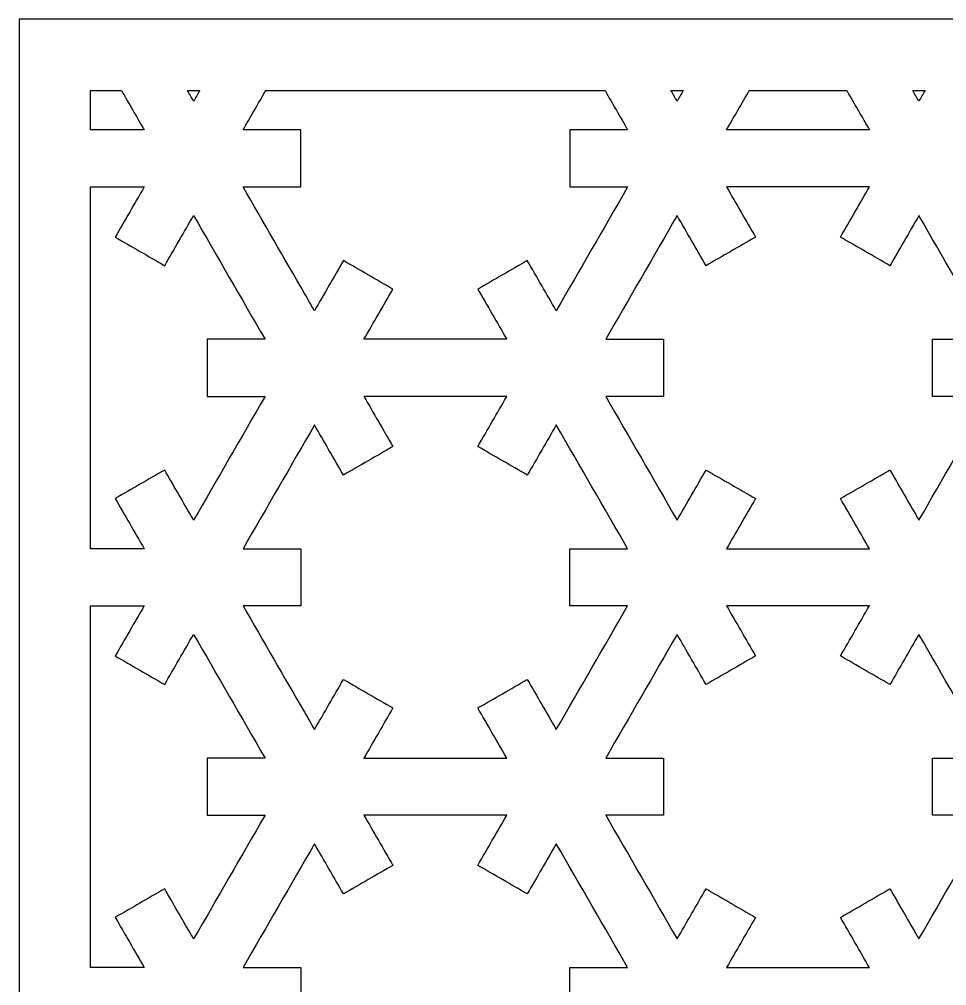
# Model space of a CAD drawing. Header units: centimetres. Extents: x 7.8 to 12.93, y -9 to -1.3.
# Drawn here: x 7.802 to 9.888, y -3.475 to -1.302 of the extents above; entities that cross this region are included whole.
import ezdxf

# ---------------------------------------------------------------- set-up
doc = ezdxf.new("R2010")
doc.units = ezdxf.units.CM
doc.header["$MEASUREMENT"] = 0
doc.layers.add('layer 1', color=7, linetype='Continuous')

msp = doc.modelspace()

# ---------------------------------------------------------------- linework, layer by layer
at = {"layer": 'layer 1', "color": 250, "lineweight": 30}
for points, knots in [([(7.80183, -9.00021), (7.80183, -6.43416), (7.80183, -3.86811), (7.80183, -1.30206), (7.80183, -1.30206), (9.51253, -1.30206), (11.22323, -1.30206), (12.93393, -1.30206), (12.93393, -1.30206), (12.93393, -3.86811), (12.93393, -6.43416), (12.93393, -9.00021), (12.93393, -9.00021), (11.22323, -9.00021), (9.51253, -9.00021), (7.80183, -9.00021)], [0, 0, 0, 0, 0.2, 0.2, 0.2, 0.2, 0.4, 0.4, 0.4, 0.4, 0.6, 0.6, 0.6, 0.6, 1, 1, 1, 1]), ([(7.9622, -1.55063), (8.00234, -1.55063), (8.04248, -1.55063), (8.08261, -1.55063), (8.08261, -1.55063), (8.06564, -1.52123), (8.04867, -1.49184), (8.0317, -1.46244), (8.0317, -1.46244), (8.00853, -1.46244), (7.98537, -1.46244), (7.9622, -1.46244), (7.9622, -1.46244), (7.9622, -1.49184), (7.9622, -1.52123), (7.9622, -1.55063)], [0, 0, 0, 0, 0.2, 0.2, 0.2, 0.2, 0.4, 0.4, 0.4, 0.4, 0.6, 0.6, 0.6, 0.6, 1, 1, 1, 1]), ([(8.17998, -1.46244), (8.18219, -1.46628), (8.18441, -1.47012), (8.18663, -1.47396), (8.18663, -1.47396), (8.18903, -1.47812), (8.19143, -1.48227), (8.19382, -1.48643), (8.19382, -1.48643), (8.19844, -1.47843), (8.20306, -1.47043), (8.20767, -1.46244), (8.20767, -1.46244), (8.19844, -1.46244), (8.18921, -1.46244), (8.17998, -1.46244)], [0, 0, 0, 0, 0.2, 0.2, 0.2, 0.2, 0.4, 0.4, 0.4, 0.4, 0.6, 0.6, 0.6, 0.6, 1, 1, 1, 1]), ([(8.35597, -1.46244), (8.339, -1.49184), (8.32202, -1.52123), (8.30505, -1.55063), (8.30505, -1.55063), (8.34844, -1.55063), (8.39183, -1.55063), (8.43521, -1.55063), (8.43521, -1.55063), (8.43521, -1.55064), (8.43521, -1.55065), (8.43521, -1.55066), (8.43521, -1.55066), (8.43521, -1.59346), (8.43521, -1.63625), (8.43521, -1.67905), (8.43521, -1.67905), (8.43521, -1.67905), (8.43521, -1.67906), (8.43521, -1.67907), (8.43521, -1.67907), (8.39182, -1.67907), (8.34844, -1.67907), (8.30505, -1.67907), (8.30505, -1.67907), (8.35114, -1.7589), (8.39723, -1.83873), (8.44332, -1.91856), (8.44332, -1.91856), (8.45077, -1.93147), (8.45823, -1.94439), (8.46568, -1.9573), (8.46568, -1.9573), (8.48738, -1.91972), (8.50908, -1.88214), (8.53078, -1.84455), (8.53078, -1.84455), (8.56785, -1.86595), (8.60492, -1.88736), (8.64199, -1.90876), (8.64199, -1.90876), (8.64199, -1.90877), (8.64198, -1.90877), (8.64198, -1.90878), (8.64198, -1.90878), (8.64198, -1.90878), (8.64199, -1.90878), (8.64199, -1.90878), (8.64199, -1.90878), (8.6203, -1.94635), (8.59861, -1.98392), (8.57692, -2.0215), (8.57692, -2.0215), (8.68401, -2.0215), (8.79111, -2.0215), (8.8982, -2.0215), (8.8982, -2.0215), (8.87651, -1.98392), (8.85482, -1.94635), (8.83313, -1.90878), (8.83313, -1.90878), (8.83313, -1.90878), (8.83313, -1.90878), (8.83314, -1.90878), (8.83314, -1.90878), (8.83313, -1.90877), (8.83313, -1.90876), (8.83313, -1.90876), (8.83313, -1.90876), (8.8702, -1.88736), (8.90727, -1.86595), (8.94434, -1.84455), (8.94434, -1.84455), (8.96604, -1.88214), (8.98773, -1.91972), (9.00943, -1.9573), (9.00943, -1.9573), (9.06297, -1.86455), (9.11652, -1.77181), (9.17006, -1.67907), (9.17006, -1.67907), (9.12668, -1.67907), (9.08329, -1.67907), (9.0399, -1.67907), (9.0399, -1.67907), (9.0399, -1.67906), (9.0399, -1.67905), (9.0399, -1.67905), (9.0399, -1.67905), (9.0399, -1.63625), (9.0399, -1.59346), (9.0399, -1.55066), (9.0399, -1.55066), (9.0399, -1.55065), (9.0399, -1.55064), (9.0399, -1.55063), (9.0399, -1.55063), (9.08329, -1.55063), (9.12668, -1.55063), (9.17006, -1.55063), (9.17006, -1.55063), (9.15309, -1.52123), (9.13612, -1.49184), (9.11915, -1.46244), (9.11915, -1.46244), (8.86475, -1.46244), (8.61036, -1.46244), (8.35597, -1.46244)], [0, 0, 0, 0, 0.0357143, 0.0357143, 0.0357143, 0.0357143, 0.0714286, 0.0714286, 0.0714286, 0.0714286, 0.1071429, 0.1071429, 0.1071429, 0.1071429, 0.1428571, 0.1428571, 0.1428571, 0.1428571, 0.1785714, 0.1785714, 0.1785714, 0.1785714, 0.2142857, 0.2142857, 0.2142857, 0.2142857, 0.25, 0.25, 0.25, 0.25, 0.2857143, 0.2857143, 0.2857143, 0.2857143, 0.3214286, 0.3214286, 0.3214286, 0.3214286, 0.3571429, 0.3571429, 0.3571429, 0.3571429, 0.3928571, 0.3928571, 0.3928571, 0.3928571, 0.4285714, 0.4285714, 0.4285714, 0.4285714, 0.4642857, 0.4642857, 0.4642857, 0.4642857, 0.5, 0.5, 0.5, 0.5, 0.5357143, 0.5357143, 0.5357143, 0.5357143, 0.5714286, 0.5714286, 0.5714286, 0.5714286, 0.6071429, 0.6071429, 0.6071429, 0.6071429, 0.6428571, 0.6428571, 0.6428571, 0.6428571, 0.6785714, 0.6785714, 0.6785714, 0.6785714, 0.7142857, 0.7142857, 0.7142857, 0.7142857, 0.75, 0.75, 0.75, 0.75, 0.7857143, 0.7857143, 0.7857143, 0.7857143, 0.8214286, 0.8214286, 0.8214286, 0.8214286, 0.8571429, 0.8571429, 0.8571429, 0.8571429, 0.8928571, 0.8928571, 0.8928571, 0.8928571, 0.9285714, 0.9285714, 0.9285714, 0.9285714, 1, 1, 1, 1]), ([(9.26745, -1.46244), (9.27206, -1.47043), (9.27668, -1.47843), (9.28129, -1.48642), (9.28129, -1.48642), (9.28591, -1.47843), (9.29052, -1.47043), (9.29514, -1.46244), (9.29514, -1.46244), (9.28591, -1.46244), (9.27668, -1.46244), (9.26745, -1.46244)], [0, 0, 0, 0, 0.25, 0.25, 0.25, 0.25, 0.5, 0.5, 0.5, 0.5, 1, 1, 1, 1]), ([(9.44342, -1.46244), (9.42645, -1.49184), (9.40947, -1.52123), (9.3925, -1.55063), (9.3925, -1.55063), (9.49961, -1.55063), (9.60671, -1.55063), (9.71381, -1.55063), (9.71381, -1.55063), (9.69684, -1.52123), (9.67987, -1.49184), (9.6629, -1.46244), (9.6629, -1.46244), (9.58974, -1.46244), (9.51658, -1.46244), (9.44342, -1.46244)], [0, 0, 0, 0, 0.2, 0.2, 0.2, 0.2, 0.4, 0.4, 0.4, 0.4, 0.6, 0.6, 0.6, 0.6, 1, 1, 1, 1]), ([(9.81118, -1.46244), (9.81339, -1.46628), (9.81561, -1.47012), (9.81782, -1.47396), (9.81782, -1.47396), (9.82022, -1.47812), (9.82262, -1.48227), (9.82502, -1.48643), (9.82502, -1.48643), (9.82964, -1.47843), (9.83425, -1.47043), (9.83887, -1.46244), (9.83887, -1.46244), (9.82964, -1.46244), (9.82041, -1.46244), (9.81118, -1.46244)], [0, 0, 0, 0, 0.2, 0.2, 0.2, 0.2, 0.4, 0.4, 0.4, 0.4, 0.6, 0.6, 0.6, 0.6, 1, 1, 1, 1]), ([(7.9622, -2.49238), (8.00234, -2.49238), (8.04248, -2.49238), (8.08261, -2.49238), (8.08261, -2.49238), (8.06092, -2.4548), (8.03922, -2.41722), (8.01753, -2.37965), (8.01753, -2.37965), (8.05459, -2.35824), (8.09166, -2.33684), (8.12873, -2.31544), (8.12873, -2.31544), (8.12873, -2.31544), (8.12873, -2.31544), (8.12873, -2.31544), (8.12873, -2.31544), (8.14803, -2.34886), (8.16733, -2.38229), (8.18663, -2.41571), (8.18663, -2.41571), (8.18903, -2.41987), (8.19143, -2.42402), (8.19382, -2.42817), (8.19382, -2.42817), (8.24737, -2.33543), (8.30092, -2.24268), (8.35446, -2.14994), (8.35446, -2.14994), (8.31108, -2.14994), (8.26769, -2.14994), (8.22431, -2.14994), (8.22431, -2.14994), (8.22431, -2.14993), (8.22431, -2.14992), (8.22431, -2.14991), (8.22431, -2.14991), (8.22431, -2.10711), (8.22431, -2.06432), (8.22431, -2.02152), (8.22431, -2.02152), (8.22431, -2.02151), (8.22431, -2.02151), (8.22431, -2.0215), (8.22431, -2.0215), (8.26769, -2.0215), (8.31108, -2.0215), (8.35447, -2.0215), (8.35447, -2.0215), (8.30092, -1.92875), (8.24738, -1.83601), (8.19383, -1.74327), (8.19383, -1.74327), (8.17213, -1.78085), (8.15043, -1.81843), (8.12874, -1.85601), (8.12874, -1.85601), (8.09166, -1.83461), (8.05459, -1.81321), (8.01752, -1.79181), (8.01752, -1.79181), (8.01753, -1.7918), (8.01753, -1.7918), (8.01753, -1.79179), (8.01753, -1.79179), (8.01753, -1.79179), (8.01753, -1.79179), (8.01753, -1.79178), (8.01753, -1.79178), (8.03922, -1.75421), (8.06091, -1.71664), (8.0826, -1.67907), (8.0826, -1.67907), (8.04247, -1.67907), (8.00234, -1.67907), (7.9622, -1.67907), (7.9622, -1.67907), (7.9622, -1.95018), (7.9622, -2.22128), (7.9622, -2.49238)], [0, 0, 0, 0, 0.047619, 0.047619, 0.047619, 0.047619, 0.0952381, 0.0952381, 0.0952381, 0.0952381, 0.1428571, 0.1428571, 0.1428571, 0.1428571, 0.1904762, 0.1904762, 0.1904762, 0.1904762, 0.2380952, 0.2380952, 0.2380952, 0.2380952, 0.2857143, 0.2857143, 0.2857143, 0.2857143, 0.3333333, 0.3333333, 0.3333333, 0.3333333, 0.3809524, 0.3809524, 0.3809524, 0.3809524, 0.4285714, 0.4285714, 0.4285714, 0.4285714, 0.4761905, 0.4761905, 0.4761905, 0.4761905, 0.5238095, 0.5238095, 0.5238095, 0.5238095, 0.5714286, 0.5714286, 0.5714286, 0.5714286, 0.6190476, 0.6190476, 0.6190476, 0.6190476, 0.6666667, 0.6666667, 0.6666667, 0.6666667, 0.7142857, 0.7142857, 0.7142857, 0.7142857, 0.7619048, 0.7619048, 0.7619048, 0.7619048, 0.8095238, 0.8095238, 0.8095238, 0.8095238, 0.8571429, 0.8571429, 0.8571429, 0.8571429, 0.9047619, 0.9047619, 0.9047619, 0.9047619, 1, 1, 1, 1]), ([(9.3925, -2.49238), (9.4142, -2.4548), (9.43589, -2.41722), (9.45759, -2.37965), (9.45759, -2.37965), (9.45759, -2.37965), (9.45759, -2.37965), (9.45759, -2.37964), (9.45759, -2.37964), (9.42052, -2.35824), (9.38345, -2.33685), (9.34638, -2.31544), (9.34638, -2.31544), (9.34638, -2.31544), (9.34638, -2.31544), (9.34638, -2.31544), (9.34638, -2.31544), (9.32468, -2.35302), (9.30299, -2.39059), (9.28129, -2.42817), (9.28129, -2.42817), (9.22774, -2.33543), (9.1742, -2.24268), (9.12065, -2.14993), (9.12065, -2.14993), (9.16404, -2.14993), (9.20742, -2.14993), (9.25081, -2.14993), (9.25081, -2.14993), (9.25081, -2.14992), (9.25081, -2.14992), (9.25081, -2.14991), (9.25081, -2.14991), (9.25081, -2.10711), (9.25081, -2.06432), (9.25081, -2.02152), (9.25081, -2.02152), (9.25081, -2.02151), (9.25081, -2.0215), (9.25081, -2.0215), (9.25081, -2.0215), (9.20742, -2.0215), (9.16404, -2.0215), (9.12065, -2.0215), (9.12065, -2.0215), (9.1742, -1.92875), (9.22774, -1.83601), (9.28129, -1.74327), (9.28129, -1.74327), (9.30298, -1.78085), (9.32468, -1.81843), (9.34638, -1.85601), (9.34638, -1.85601), (9.38345, -1.83461), (9.42052, -1.81321), (9.45759, -1.79181), (9.45759, -1.79181), (9.45758, -1.7918), (9.45758, -1.7918), (9.45758, -1.79179), (9.45758, -1.79179), (9.45758, -1.79179), (9.45759, -1.79178), (9.45759, -1.79178), (9.45759, -1.79178), (9.4359, -1.75421), (9.41421, -1.71664), (9.39252, -1.67907), (9.39252, -1.67907), (9.49961, -1.67907), (9.60671, -1.67907), (9.7138, -1.67907), (9.7138, -1.67907), (9.69211, -1.71664), (9.67042, -1.75421), (9.64873, -1.79178), (9.64873, -1.79178), (9.64873, -1.79178), (9.64873, -1.79179), (9.64873, -1.79179), (9.64873, -1.79179), (9.64873, -1.7918), (9.64873, -1.7918), (9.64872, -1.79181), (9.64872, -1.79181), (9.68579, -1.81321), (9.72286, -1.83461), (9.75994, -1.85601), (9.75994, -1.85601), (9.78163, -1.81843), (9.80333, -1.78085), (9.82503, -1.74327), (9.82503, -1.74327), (9.87858, -1.83601), (9.93212, -1.92875), (9.98567, -2.0215), (9.98567, -2.0215), (9.94228, -2.0215), (9.89889, -2.0215), (9.8555, -2.0215), (9.8555, -2.0215), (9.8555, -2.0215), (9.8555, -2.02151), (9.8555, -2.02152), (9.8555, -2.02152), (9.8555, -2.06432), (9.8555, -2.10711), (9.8555, -2.14991), (9.8555, -2.14991), (9.8555, -2.14992), (9.8555, -2.14993), (9.8555, -2.14993), (9.8555, -2.14993), (9.89889, -2.14993), (9.94228, -2.14993), (9.98566, -2.14993), (9.98566, -2.14993), (9.93212, -2.24268), (9.87857, -2.33543), (9.82502, -2.42817), (9.82502, -2.42817), (9.82262, -2.42402), (9.82022, -2.41987), (9.81782, -2.41571), (9.81782, -2.41571), (9.79853, -2.38229), (9.77923, -2.34886), (9.75993, -2.31544), (9.75993, -2.31544), (9.75993, -2.31544), (9.75993, -2.31544), (9.75993, -2.31544), (9.75993, -2.31544), (9.72286, -2.33684), (9.68579, -2.35824), (9.64872, -2.37964), (9.64872, -2.37964), (9.67042, -2.41722), (9.69211, -2.4548), (9.71381, -2.49238), (9.71381, -2.49238), (9.60671, -2.49238), (9.49961, -2.49238), (9.3925, -2.49238)], [0, 0, 0, 0, 0.027027, 0.027027, 0.027027, 0.027027, 0.0540541, 0.0540541, 0.0540541, 0.0540541, 0.0810811, 0.0810811, 0.0810811, 0.0810811, 0.1081081, 0.1081081, 0.1081081, 0.1081081, 0.1351351, 0.1351351, 0.1351351, 0.1351351, 0.1621622, 0.1621622, 0.1621622, 0.1621622, 0.1891892, 0.1891892, 0.1891892, 0.1891892, 0.2162162, 0.2162162, 0.2162162, 0.2162162, 0.2432432, 0.2432432, 0.2432432, 0.2432432, 0.2702703, 0.2702703, 0.2702703, 0.2702703, 0.2972973, 0.2972973, 0.2972973, 0.2972973, 0.3243243, 0.3243243, 0.3243243, 0.3243243, 0.3513514, 0.3513514, 0.3513514, 0.3513514, 0.3783784, 0.3783784, 0.3783784, 0.3783784, 0.4054054, 0.4054054, 0.4054054, 0.4054054, 0.4324324, 0.4324324, 0.4324324, 0.4324324, 0.4594595, 0.4594595, 0.4594595, 0.4594595, 0.4864865, 0.4864865, 0.4864865, 0.4864865, 0.5135135, 0.5135135, 0.5135135, 0.5135135, 0.5405405, 0.5405405, 0.5405405, 0.5405405, 0.5675676, 0.5675676, 0.5675676, 0.5675676, 0.5945946, 0.5945946, 0.5945946, 0.5945946, 0.6216216, 0.6216216, 0.6216216, 0.6216216, 0.6486486, 0.6486486, 0.6486486, 0.6486486, 0.6756757, 0.6756757, 0.6756757, 0.6756757, 0.7027027, 0.7027027, 0.7027027, 0.7027027, 0.7297297, 0.7297297, 0.7297297, 0.7297297, 0.7567568, 0.7567568, 0.7567568, 0.7567568, 0.7837838, 0.7837838, 0.7837838, 0.7837838, 0.8108108, 0.8108108, 0.8108108, 0.8108108, 0.8378378, 0.8378378, 0.8378378, 0.8378378, 0.8648649, 0.8648649, 0.8648649, 0.8648649, 0.8918919, 0.8918919, 0.8918919, 0.8918919, 0.9189189, 0.9189189, 0.9189189, 0.9189189, 0.9459459, 0.9459459, 0.9459459, 0.9459459, 1, 1, 1, 1]), ([(8.83313, -2.26267), (8.8702, -2.28407), (8.90727, -2.30548), (8.94434, -2.32688), (8.94434, -2.32688), (8.94434, -2.32688), (8.94434, -2.32687), (8.94434, -2.32687), (8.94434, -2.32687), (8.94434, -2.32687), (8.94434, -2.32687), (8.94434, -2.32687), (8.94434, -2.32687), (8.96603, -2.2893), (8.98773, -2.25172), (9.00942, -2.21414), (9.00942, -2.21414), (9.06297, -2.30689), (9.11652, -2.39964), (9.17006, -2.49238), (9.17006, -2.49238), (9.12668, -2.49238), (9.08329, -2.49238), (9.0399, -2.49238), (9.0399, -2.49238), (9.0399, -2.49239), (9.0399, -2.4924), (9.0399, -2.49241), (9.0399, -2.49241), (9.0399, -2.5352), (9.0399, -2.578), (9.0399, -2.6208), (9.0399, -2.6208), (9.0399, -2.6208), (9.0399, -2.62081), (9.0399, -2.62082), (9.0399, -2.62082), (9.08329, -2.62082), (9.12668, -2.62082), (9.17006, -2.62082), (9.17006, -2.62082), (9.11652, -2.71357), (9.06297, -2.8063), (9.00943, -2.89905), (9.00943, -2.89905), (8.98773, -2.86147), (8.96604, -2.82388), (8.94434, -2.7863), (8.94434, -2.7863), (8.90727, -2.8077), (8.8702, -2.82911), (8.83313, -2.85051), (8.83313, -2.85051), (8.83313, -2.85051), (8.83313, -2.85052), (8.83314, -2.85052), (8.83314, -2.85052), (8.83313, -2.85053), (8.83313, -2.85053), (8.83313, -2.85053), (8.83313, -2.85053), (8.85482, -2.8881), (8.87651, -2.92567), (8.8982, -2.96324), (8.8982, -2.96324), (8.79111, -2.96324), (8.68401, -2.96325), (8.57692, -2.96325), (8.57692, -2.96325), (8.59861, -2.92568), (8.6203, -2.88811), (8.64199, -2.85054), (8.64199, -2.85054), (8.64199, -2.85053), (8.64198, -2.85053), (8.64198, -2.85053), (8.64198, -2.85053), (8.64198, -2.85052), (8.64199, -2.85051), (8.64199, -2.85051), (8.64199, -2.85051), (8.60492, -2.82911), (8.56785, -2.8077), (8.53078, -2.7863), (8.53078, -2.7863), (8.50908, -2.82389), (8.48738, -2.86147), (8.46568, -2.89905), (8.46568, -2.89905), (8.45823, -2.88614), (8.45077, -2.87322), (8.44332, -2.86031), (8.44332, -2.86031), (8.39723, -2.78048), (8.35114, -2.70065), (8.30505, -2.62082), (8.30505, -2.62082), (8.34844, -2.62082), (8.39182, -2.62082), (8.43521, -2.62082), (8.43521, -2.62082), (8.43521, -2.62081), (8.43521, -2.6208), (8.43521, -2.62079), (8.43521, -2.62079), (8.43521, -2.578), (8.43521, -2.5352), (8.43521, -2.49241), (8.43521, -2.49241), (8.43521, -2.4924), (8.43521, -2.49239), (8.43521, -2.49238), (8.43521, -2.49238), (8.39183, -2.49238), (8.34844, -2.49238), (8.30505, -2.49238), (8.30505, -2.49238), (8.3586, -2.39964), (8.41215, -2.30689), (8.46569, -2.21414), (8.46569, -2.21414), (8.48739, -2.25172), (8.50909, -2.2893), (8.53078, -2.32688), (8.53078, -2.32688), (8.53078, -2.32688), (8.53078, -2.32688), (8.53078, -2.32688), (8.53078, -2.32688), (8.56785, -2.30548), (8.60492, -2.28407), (8.64199, -2.26267), (8.64199, -2.26267), (8.62029, -2.22509), (8.5986, -2.18751), (8.5769, -2.14994), (8.5769, -2.14994), (8.68401, -2.14994), (8.79111, -2.14994), (8.89822, -2.14994), (8.89822, -2.14994), (8.87652, -2.18751), (8.85482, -2.22509), (8.83313, -2.26267)], [0, 0, 0, 0, 0.027027, 0.027027, 0.027027, 0.027027, 0.0540541, 0.0540541, 0.0540541, 0.0540541, 0.0810811, 0.0810811, 0.0810811, 0.0810811, 0.1081081, 0.1081081, 0.1081081, 0.1081081, 0.1351351, 0.1351351, 0.1351351, 0.1351351, 0.1621622, 0.1621622, 0.1621622, 0.1621622, 0.1891892, 0.1891892, 0.1891892, 0.1891892, 0.2162162, 0.2162162, 0.2162162, 0.2162162, 0.2432432, 0.2432432, 0.2432432, 0.2432432, 0.2702703, 0.2702703, 0.2702703, 0.2702703, 0.2972973, 0.2972973, 0.2972973, 0.2972973, 0.3243243, 0.3243243, 0.3243243, 0.3243243, 0.3513514, 0.3513514, 0.3513514, 0.3513514, 0.3783784, 0.3783784, 0.3783784, 0.3783784, 0.4054054, 0.4054054, 0.4054054, 0.4054054, 0.4324324, 0.4324324, 0.4324324, 0.4324324, 0.4594595, 0.4594595, 0.4594595, 0.4594595, 0.4864865, 0.4864865, 0.4864865, 0.4864865, 0.5135135, 0.5135135, 0.5135135, 0.5135135, 0.5405405, 0.5405405, 0.5405405, 0.5405405, 0.5675676, 0.5675676, 0.5675676, 0.5675676, 0.5945946, 0.5945946, 0.5945946, 0.5945946, 0.6216216, 0.6216216, 0.6216216, 0.6216216, 0.6486486, 0.6486486, 0.6486486, 0.6486486, 0.6756757, 0.6756757, 0.6756757, 0.6756757, 0.7027027, 0.7027027, 0.7027027, 0.7027027, 0.7297297, 0.7297297, 0.7297297, 0.7297297, 0.7567568, 0.7567568, 0.7567568, 0.7567568, 0.7837838, 0.7837838, 0.7837838, 0.7837838, 0.8108108, 0.8108108, 0.8108108, 0.8108108, 0.8378378, 0.8378378, 0.8378378, 0.8378378, 0.8648649, 0.8648649, 0.8648649, 0.8648649, 0.8918919, 0.8918919, 0.8918919, 0.8918919, 0.9189189, 0.9189189, 0.9189189, 0.9189189, 0.9459459, 0.9459459, 0.9459459, 0.9459459, 1, 1, 1, 1]), ([(7.9622, -3.43413), (8.00234, -3.43413), (8.04248, -3.43413), (8.08261, -3.43413), (8.08261, -3.43413), (8.06092, -3.39655), (8.03922, -3.35898), (8.01753, -3.3214), (8.01753, -3.3214), (8.05459, -3.3), (8.09166, -3.27859), (8.12873, -3.25719), (8.12873, -3.25719), (8.12873, -3.25719), (8.12873, -3.25719), (8.12873, -3.25719), (8.12873, -3.25719), (8.14803, -3.29061), (8.16733, -3.32404), (8.18663, -3.35746), (8.18663, -3.35746), (8.18903, -3.36162), (8.19143, -3.36577), (8.19382, -3.36993), (8.19382, -3.36993), (8.24737, -3.27718), (8.30092, -3.18443), (8.35446, -3.09168), (8.35446, -3.09168), (8.31108, -3.09168), (8.26769, -3.09168), (8.22431, -3.09168), (8.22431, -3.09168), (8.22431, -3.09168), (8.22431, -3.09167), (8.22431, -3.09166), (8.22431, -3.09166), (8.22431, -3.04886), (8.22431, -3.00607), (8.22431, -2.96327), (8.22431, -2.96327), (8.22431, -2.96326), (8.22431, -2.96325), (8.22431, -2.96325), (8.22431, -2.96325), (8.26769, -2.96325), (8.31108, -2.96325), (8.35447, -2.96325), (8.35447, -2.96325), (8.30092, -2.8705), (8.24738, -2.77776), (8.19383, -2.68502), (8.19383, -2.68502), (8.17213, -2.7226), (8.15043, -2.76018), (8.12874, -2.79777), (8.12874, -2.79777), (8.09166, -2.77636), (8.05459, -2.75496), (8.01752, -2.73356), (8.01752, -2.73356), (8.01753, -2.73355), (8.01753, -2.73355), (8.01753, -2.73354), (8.01753, -2.73354), (8.01753, -2.73354), (8.01753, -2.73354), (8.01753, -2.73354), (8.01753, -2.73354), (8.03922, -2.69597), (8.06091, -2.6584), (8.0826, -2.62082), (8.0826, -2.62082), (8.04247, -2.62082), (8.00234, -2.62082), (7.9622, -2.62082), (7.9622, -2.62082), (7.9622, -2.89193), (7.9622, -3.16303), (7.9622, -3.43413)], [0, 0, 0, 0, 0.047619, 0.047619, 0.047619, 0.047619, 0.0952381, 0.0952381, 0.0952381, 0.0952381, 0.1428571, 0.1428571, 0.1428571, 0.1428571, 0.1904762, 0.1904762, 0.1904762, 0.1904762, 0.2380952, 0.2380952, 0.2380952, 0.2380952, 0.2857143, 0.2857143, 0.2857143, 0.2857143, 0.3333333, 0.3333333, 0.3333333, 0.3333333, 0.3809524, 0.3809524, 0.3809524, 0.3809524, 0.4285714, 0.4285714, 0.4285714, 0.4285714, 0.4761905, 0.4761905, 0.4761905, 0.4761905, 0.5238095, 0.5238095, 0.5238095, 0.5238095, 0.5714286, 0.5714286, 0.5714286, 0.5714286, 0.6190476, 0.6190476, 0.6190476, 0.6190476, 0.6666667, 0.6666667, 0.6666667, 0.6666667, 0.7142857, 0.7142857, 0.7142857, 0.7142857, 0.7619048, 0.7619048, 0.7619048, 0.7619048, 0.8095238, 0.8095238, 0.8095238, 0.8095238, 0.8571429, 0.8571429, 0.8571429, 0.8571429, 0.9047619, 0.9047619, 0.9047619, 0.9047619, 1, 1, 1, 1]), ([(9.3925, -3.43413), (9.4142, -3.39655), (9.43589, -3.35898), (9.45759, -3.3214), (9.45759, -3.3214), (9.45759, -3.3214), (9.45759, -3.3214), (9.45759, -3.3214), (9.45759, -3.3214), (9.42052, -3.3), (9.38345, -3.27859), (9.34638, -3.25719), (9.34638, -3.25719), (9.34638, -3.25719), (9.34638, -3.25719), (9.34638, -3.25719), (9.34638, -3.25719), (9.32468, -3.29477), (9.30299, -3.33234), (9.28129, -3.36992), (9.28129, -3.36992), (9.22774, -3.27718), (9.1742, -3.18443), (9.12065, -3.09168), (9.12065, -3.09168), (9.16404, -3.09168), (9.20742, -3.09168), (9.25081, -3.09168), (9.25081, -3.09168), (9.25081, -3.09167), (9.25081, -3.09166), (9.25081, -3.09166), (9.25081, -3.09166), (9.25081, -3.04886), (9.25081, -3.00607), (9.25081, -2.96327), (9.25081, -2.96327), (9.25081, -2.96326), (9.25081, -2.96325), (9.25081, -2.96324), (9.25081, -2.96324), (9.20742, -2.96324), (9.16404, -2.96324), (9.12065, -2.96324), (9.12065, -2.96324), (9.1742, -2.8705), (9.22774, -2.77776), (9.28129, -2.68502), (9.28129, -2.68502), (9.30298, -2.7226), (9.32468, -2.76018), (9.34638, -2.79776), (9.34638, -2.79776), (9.38345, -2.77636), (9.42052, -2.75496), (9.45759, -2.73356), (9.45759, -2.73356), (9.45758, -2.73355), (9.45758, -2.73355), (9.45758, -2.73354), (9.45758, -2.73354), (9.45758, -2.73354), (9.45759, -2.73354), (9.45759, -2.73353), (9.45759, -2.73353), (9.4359, -2.69596), (9.41421, -2.65839), (9.39252, -2.62082), (9.39252, -2.62082), (9.49961, -2.62082), (9.60671, -2.62082), (9.7138, -2.62082), (9.7138, -2.62082), (9.69211, -2.65839), (9.67042, -2.69596), (9.64873, -2.73354), (9.64873, -2.73354), (9.64873, -2.73354), (9.64873, -2.73354), (9.64873, -2.73354), (9.64873, -2.73354), (9.64873, -2.73354), (9.64873, -2.73355), (9.64872, -2.73356), (9.64872, -2.73356), (9.68579, -2.75496), (9.72286, -2.77636), (9.75994, -2.79776), (9.75994, -2.79776), (9.78163, -2.76018), (9.80333, -2.7226), (9.82503, -2.68502), (9.82503, -2.68502), (9.87858, -2.77776), (9.93212, -2.8705), (9.98567, -2.96324), (9.98567, -2.96324), (9.94228, -2.96324), (9.89889, -2.96324), (9.8555, -2.96324), (9.8555, -2.96324), (9.8555, -2.96325), (9.8555, -2.96326), (9.8555, -2.96327), (9.8555, -2.96327), (9.8555, -3.00607), (9.8555, -3.04886), (9.8555, -3.09166), (9.8555, -3.09166), (9.8555, -3.09167), (9.8555, -3.09167), (9.8555, -3.09168), (9.8555, -3.09168), (9.89889, -3.09168), (9.94228, -3.09168), (9.98566, -3.09168), (9.98566, -3.09168), (9.93212, -3.18443), (9.87857, -3.27718), (9.82502, -3.36993), (9.82502, -3.36993), (9.82262, -3.36577), (9.82022, -3.36162), (9.81782, -3.35746), (9.81782, -3.35746), (9.79853, -3.32404), (9.77923, -3.29061), (9.75993, -3.25719), (9.75993, -3.25719), (9.75993, -3.25719), (9.75993, -3.25719), (9.75993, -3.25719), (9.75993, -3.25719), (9.72286, -3.27859), (9.68579, -3.29999), (9.64872, -3.3214), (9.64872, -3.3214), (9.67042, -3.35897), (9.69211, -3.39655), (9.71381, -3.43413), (9.71381, -3.43413), (9.60671, -3.43413), (9.49961, -3.43413), (9.3925, -3.43413)], [0, 0, 0, 0, 0.027027, 0.027027, 0.027027, 0.027027, 0.0540541, 0.0540541, 0.0540541, 0.0540541, 0.0810811, 0.0810811, 0.0810811, 0.0810811, 0.1081081, 0.1081081, 0.1081081, 0.1081081, 0.1351351, 0.1351351, 0.1351351, 0.1351351, 0.1621622, 0.1621622, 0.1621622, 0.1621622, 0.1891892, 0.1891892, 0.1891892, 0.1891892, 0.2162162, 0.2162162, 0.2162162, 0.2162162, 0.2432432, 0.2432432, 0.2432432, 0.2432432, 0.2702703, 0.2702703, 0.2702703, 0.2702703, 0.2972973, 0.2972973, 0.2972973, 0.2972973, 0.3243243, 0.3243243, 0.3243243, 0.3243243, 0.3513514, 0.3513514, 0.3513514, 0.3513514, 0.3783784, 0.3783784, 0.3783784, 0.3783784, 0.4054054, 0.4054054, 0.4054054, 0.4054054, 0.4324324, 0.4324324, 0.4324324, 0.4324324, 0.4594595, 0.4594595, 0.4594595, 0.4594595, 0.4864865, 0.4864865, 0.4864865, 0.4864865, 0.5135135, 0.5135135, 0.5135135, 0.5135135, 0.5405405, 0.5405405, 0.5405405, 0.5405405, 0.5675676, 0.5675676, 0.5675676, 0.5675676, 0.5945946, 0.5945946, 0.5945946, 0.5945946, 0.6216216, 0.6216216, 0.6216216, 0.6216216, 0.6486486, 0.6486486, 0.6486486, 0.6486486, 0.6756757, 0.6756757, 0.6756757, 0.6756757, 0.7027027, 0.7027027, 0.7027027, 0.7027027, 0.7297297, 0.7297297, 0.7297297, 0.7297297, 0.7567568, 0.7567568, 0.7567568, 0.7567568, 0.7837838, 0.7837838, 0.7837838, 0.7837838, 0.8108108, 0.8108108, 0.8108108, 0.8108108, 0.8378378, 0.8378378, 0.8378378, 0.8378378, 0.8648649, 0.8648649, 0.8648649, 0.8648649, 0.8918919, 0.8918919, 0.8918919, 0.8918919, 0.9189189, 0.9189189, 0.9189189, 0.9189189, 0.9459459, 0.9459459, 0.9459459, 0.9459459, 1, 1, 1, 1]), ([(8.83313, -3.20442), (8.8702, -3.22582), (8.90727, -3.24723), (8.94434, -3.26863), (8.94434, -3.26863), (8.94434, -3.26863), (8.94434, -3.26863), (8.94434, -3.26863), (8.94434, -3.26863), (8.94434, -3.26863), (8.94434, -3.26863), (8.94434, -3.26863), (8.94434, -3.26863), (8.96603, -3.23105), (8.98773, -3.19347), (9.00942, -3.15589), (9.00942, -3.15589), (9.06297, -3.24864), (9.11652, -3.34139), (9.17006, -3.43413), (9.17006, -3.43413), (9.12668, -3.43413), (9.08329, -3.43413), (9.0399, -3.43413), (9.0399, -3.43413), (9.0399, -3.43414), (9.0399, -3.43415), (9.0399, -3.43416), (9.0399, -3.43416), (9.0399, -3.47695), (9.0399, -3.51975), (9.0399, -3.56255), (9.0399, -3.56255), (9.0399, -3.56255), (9.0399, -3.56256), (9.0399, -3.56257), (9.0399, -3.56257), (9.08329, -3.56257), (9.12668, -3.56257), (9.17006, -3.56257), (9.17006, -3.56257), (9.11652, -3.65531), (9.06297, -3.74806), (9.00943, -3.8408), (9.00943, -3.8408), (8.98773, -3.80321), (8.96604, -3.76563), (8.94434, -3.72805), (8.94434, -3.72805), (8.90727, -3.74945), (8.8702, -3.77086), (8.83313, -3.79226), (8.83313, -3.79226), (8.83313, -3.79227), (8.83313, -3.79227), (8.83314, -3.79228), (8.83314, -3.79228), (8.83313, -3.79228), (8.83313, -3.79228), (8.83313, -3.79228), (8.83313, -3.79228), (8.85482, -3.82985), (8.87651, -3.86742), (8.8982, -3.90499), (8.8982, -3.90499), (8.79111, -3.90499), (8.68401, -3.90499), (8.57692, -3.90499), (8.57692, -3.90499), (8.59861, -3.86743), (8.6203, -3.82985), (8.64199, -3.79229), (8.64199, -3.79229), (8.64199, -3.79228), (8.64198, -3.79228), (8.64198, -3.79228), (8.64198, -3.79228), (8.64198, -3.79227), (8.64199, -3.79227), (8.64199, -3.79226), (8.64199, -3.79226), (8.60492, -3.77086), (8.56785, -3.74946), (8.53078, -3.72805), (8.53078, -3.72805), (8.50908, -3.76564), (8.48738, -3.80322), (8.46568, -3.8408), (8.46568, -3.8408), (8.45823, -3.82789), (8.45077, -3.81497), (8.44332, -3.80206), (8.44332, -3.80206), (8.39723, -3.72223), (8.35114, -3.6424), (8.30505, -3.56257), (8.30505, -3.56257), (8.34844, -3.56257), (8.39182, -3.56257), (8.43521, -3.56257), (8.43521, -3.56257), (8.43521, -3.56256), (8.43521, -3.56255), (8.43521, -3.56254), (8.43521, -3.56254), (8.43521, -3.51975), (8.43521, -3.47695), (8.43521, -3.43416), (8.43521, -3.43416), (8.43521, -3.43415), (8.43521, -3.43414), (8.43521, -3.43413), (8.43521, -3.43413), (8.39183, -3.43413), (8.34844, -3.43413), (8.30505, -3.43413), (8.30505, -3.43413), (8.3586, -3.34139), (8.41215, -3.24864), (8.46569, -3.15589), (8.46569, -3.15589), (8.48739, -3.19347), (8.50909, -3.23105), (8.53078, -3.26863), (8.53078, -3.26863), (8.53078, -3.26863), (8.53078, -3.26863), (8.53078, -3.26863), (8.53078, -3.26863), (8.56785, -3.24723), (8.60492, -3.22582), (8.64199, -3.20442), (8.64199, -3.20442), (8.62029, -3.16684), (8.5986, -3.12926), (8.5769, -3.09168), (8.5769, -3.09168), (8.68401, -3.09168), (8.79111, -3.09168), (8.89822, -3.09168), (8.89822, -3.09168), (8.87652, -3.12926), (8.85482, -3.16684), (8.83313, -3.20442)], [0, 0, 0, 0, 0.027027, 0.027027, 0.027027, 0.027027, 0.0540541, 0.0540541, 0.0540541, 0.0540541, 0.0810811, 0.0810811, 0.0810811, 0.0810811, 0.1081081, 0.1081081, 0.1081081, 0.1081081, 0.1351351, 0.1351351, 0.1351351, 0.1351351, 0.1621622, 0.1621622, 0.1621622, 0.1621622, 0.1891892, 0.1891892, 0.1891892, 0.1891892, 0.2162162, 0.2162162, 0.2162162, 0.2162162, 0.2432432, 0.2432432, 0.2432432, 0.2432432, 0.2702703, 0.2702703, 0.2702703, 0.2702703, 0.2972973, 0.2972973, 0.2972973, 0.2972973, 0.3243243, 0.3243243, 0.3243243, 0.3243243, 0.3513514, 0.3513514, 0.3513514, 0.3513514, 0.3783784, 0.3783784, 0.3783784, 0.3783784, 0.4054054, 0.4054054, 0.4054054, 0.4054054, 0.4324324, 0.4324324, 0.4324324, 0.4324324, 0.4594595, 0.4594595, 0.4594595, 0.4594595, 0.4864865, 0.4864865, 0.4864865, 0.4864865, 0.5135135, 0.5135135, 0.5135135, 0.5135135, 0.5405405, 0.5405405, 0.5405405, 0.5405405, 0.5675676, 0.5675676, 0.5675676, 0.5675676, 0.5945946, 0.5945946, 0.5945946, 0.5945946, 0.6216216, 0.6216216, 0.6216216, 0.6216216, 0.6486486, 0.6486486, 0.6486486, 0.6486486, 0.6756757, 0.6756757, 0.6756757, 0.6756757, 0.7027027, 0.7027027, 0.7027027, 0.7027027, 0.7297297, 0.7297297, 0.7297297, 0.7297297, 0.7567568, 0.7567568, 0.7567568, 0.7567568, 0.7837838, 0.7837838, 0.7837838, 0.7837838, 0.8108108, 0.8108108, 0.8108108, 0.8108108, 0.8378378, 0.8378378, 0.8378378, 0.8378378, 0.8648649, 0.8648649, 0.8648649, 0.8648649, 0.8918919, 0.8918919, 0.8918919, 0.8918919, 0.9189189, 0.9189189, 0.9189189, 0.9189189, 0.9459459, 0.9459459, 0.9459459, 0.9459459, 1, 1, 1, 1])]:
    msp.add_open_spline(points, degree=3, knots=knots, dxfattribs=at)

doc.saveas('drawing.dxf')
